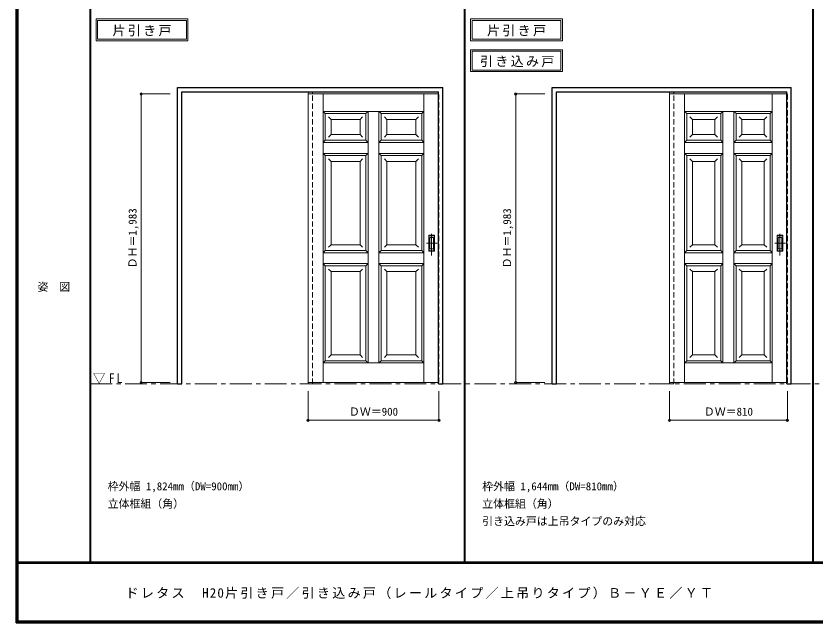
# Model space of a CAD drawing. Units: millimetres, scale not verified. Extents: x -6000 to 5700, y -4307 to 4260.
# Drawn here: x -6000 to -502, y -4205 to -36 of the extents above; entities that cross this region are included whole.
import ezdxf
from ezdxf.enums import TextEntityAlignment as Align

# ---------------------------------------------------------------- set-up
doc = ezdxf.new("R2010")
doc.units = ezdxf.units.MM
doc.header["$LTSCALE"] = 30
doc.header["$PDMODE"] = 32
doc.header["$PDSIZE"] = 15
doc.linetypes.add('CHAIN1', pattern=[8, 5, -1, 1, -1])
doc.linetypes.add('DASHED1', pattern=[1.8, 1.2, -0.6])
for name, color, linetype, lineweight in [('0-1_通り芯', 7, 'CHAIN1', 18), ('0-2_扉', 7, 'Continuous', 18), ('0-4_枠', 3, 'Continuous', 25), ('0-6_引手', 7, 'Continuous', 18), ('0-A_文字', 7, 'Continuous', 18), ('0-B_寸法', 7, 'Continuous', 9), ('F-1_枠', 6, 'Continuous', 40)]:
    doc.layers.add(name, color=color, linetype=linetype, lineweight=lineweight)
doc.layers.add('F-A_文字', color=7, linetype='Continuous')
doc.styles.add('ＭＳ ゴシック', font='')
doc.styles.get('ＭＳ ゴシック').set_extended_font_data('MS Gothic')

msp = doc.modelspace()

# ---------------------------------------------------------------- linework, layer by layer
at = {"layer": '0-1_通り芯'}
msp.add_line((-5490, -2562.5), (5690, -2562.5), dxfattribs=at)
at = {"layer": '0-2_扉', "color": 4, "linetype": 'DASHED1', "lineweight": 9}
for p, q in [((-3993, -571), (-3993, -575)), ((-3096, -571), (-3093, -571)), ((-3093, -2554), (-3093, -571)), ((-1509, -571), (-1509, -575)), ((-702, -571), (-699, -571)), ((-3096, -2554), (-3093, -2554))]:
    msp.add_line(p, q, dxfattribs=at)
at = {"layer": '0-2_扉'}
for p, q in [((-3993, -571), (-3993, -2554)), ((-3993, -571), (-3096, -571)), ((-3889.5, -2554.4), (-3889.5, -571)), ((-3196.5, -2554.4), (-3196.5, -571)), ((-1509, -571), (-1509, -2554)), ((-1509, -571), (-702, -571)), ((-1405.5, -2554), (-1405.5, -571)), ((-802.5, -2554), (-802.5, -571)), ((-3889.5, -691), (-3874.5, -706)), ((-3889.5, -691), (-3503, -691)), ((-3874.5, -889), (-3874.5, -706)), ((-3874.5, -706), (-3595.5, -706)), ((-3595.5, -706), (-3580.5, -691)), ((-3595.5, -706), (-3595.5, -889)), ((-3580.5, -691), (-3580.5, -2419)), ((-3505.5, -691), (-3505.5, -2419)), ((-3490.5, -706), (-3505.21, -691.29)), ((-3503, -691), (-3196.5, -691)), ((-3490.5, -706), (-3490.5, -889)), ((-3490.5, -706), (-3211.5, -706)), ((-3196.5, -691), (-3211.5, -706)), ((-3211.5, -889), (-3211.5, -706)), ((-1405.5, -691), (-1390.5, -706)), ((-1405.5, -691), (-1064, -691)), ((-1390.5, -889), (-1390.5, -706)), ((-1390.5, -706), (-1156.5, -706)), ((-1156.5, -706), (-1141.5, -691)), ((-1156.5, -706), (-1156.5, -889)), ((-1141.5, -691), (-1141.5, -2419)), ((-1066.5, -691), (-1066.5, -2419)), ((-1051.5, -706), (-1066.21, -691.29)), ((-1064, -691), (-802.5, -691)), ((-1051.5, -706), (-1051.5, -889)), ((-1051.5, -706), (-817.5, -706)), ((-802.5, -691), (-817.5, -706)), ((-817.5, -889), (-817.5, -706)), ((-3834.5, -746), (-3852.18, -728.32)), ((-3834.5, -849.4), (-3834.5, -746)), ((-3635.5, -746), (-3834.5, -746)), ((-3635.5, -746), (-3617.82, -728.32)), ((-3635.5, -746), (-3635.5, -849.4)), ((-3450.5, -746), (-3468.18, -728.32)), ((-3450.5, -849.4), (-3450.5, -746)), ((-3251.5, -746), (-3450.5, -746)), ((-3251.5, -746), (-3233.82, -728.32)), ((-3251.5, -746), (-3251.5, -849.4)), ((-1350.5, -746), (-1368.18, -728.32)), ((-1350.5, -849), (-1350.5, -746)), ((-1196.5, -746), (-1350.5, -746)), ((-1196.5, -746), (-1178.82, -728.32)), ((-1196.5, -746), (-1196.5, -849)), ((-1011.5, -746), (-1029.18, -728.32)), ((-1011.5, -849), (-1011.5, -746)), ((-857.5, -746), (-1011.5, -746)), ((-857.5, -746), (-839.82, -728.32)), ((-857.5, -746), (-857.5, -849)), ((-3834.5, -849), (-3852.18, -866.68)), ((-3635.5, -849), (-3834.5, -849)), ((-3635.5, -849), (-3617.82, -866.68)), ((-3450.5, -849), (-3468.18, -866.68)), ((-3251.5, -849), (-3450.5, -849)), ((-3251.5, -849), (-3233.82, -866.68)), ((-1350.5, -849), (-1368.18, -866.68)), ((-1350.5, -849), (-1350.5, -847.57)), ((-1196.5, -849), (-1350.5, -849)), ((-1196.5, -849), (-1178.82, -866.68)), ((-1011.5, -849), (-1029.18, -866.68)), ((-1011.5, -849), (-1011.5, -847.57)), ((-857.5, -849), (-1011.5, -849)), ((-857.5, -849), (-839.82, -866.68)), ((-3889.5, -904), (-3874.5, -889)), ((-3580.5, -904), (-3889.5, -904)), ((-3874.31, -889), (-3874.5, -889)), ((-3595.5, -889), (-3874.5, -889)), ((-3864.5, -889), (-3630.5, -889)), ((-3595.5, -889), (-3580.5, -904)), ((-3505.5, -904), (-3490.5, -889)), ((-3196.5, -904), (-3505.5, -904)), ((-3490.5, -889), (-3221.5, -889)), ((-3211.5, -889), (-3490.5, -889)), ((-3211.5, -889), (-3196.5, -904)), ((-1405.5, -904), (-1390.5, -889)), ((-1141.5, -904), (-1405.5, -904)), ((-1390.31, -889), (-1390.5, -889)), ((-1390.5, -889), (-1191.5, -889)), ((-1156.5, -889), (-1345.5, -889)), ((-1156.5, -889), (-1141.5, -904)), ((-1066.5, -904), (-1051.5, -889)), ((-802.5, -904), (-1066.5, -904)), ((-827.5, -889), (-1051.5, -889)), ((-1051.5, -889), (-817.5, -889)), ((-817.5, -889), (-802.5, -904)), ((-3889.5, -979), (-3874.5, -994)), ((-3889.5, -979), (-3580.5, -979)), ((-3595.5, -994), (-3580.5, -979)), ((-3505.5, -979), (-3490.5, -994)), ((-3505.5, -979), (-3196.5, -979)), ((-3211.5, -994), (-3196.5, -979)), ((-1405.5, -979), (-1390.5, -994)), ((-1405.5, -979), (-1141.5, -979)), ((-1156.5, -994), (-1141.5, -979)), ((-1066.5, -979), (-1051.5, -994)), ((-1066.5, -979), (-802.5, -979)), ((-817.5, -994), (-802.5, -979)), ((-3874.5, -1646.5), (-3874.5, -994)), ((-3874.5, -994), (-3595.5, -994)), ((-3834.5, -1034), (-3852.18, -1016.32)), ((-3834.5, -1034), (-3834.5, -1606.5)), ((-3635.46, -1034), (-3834.5, -1034)), ((-3635.46, -1034), (-3617.79, -1016.32)), ((-3635.46, -1034), (-3635.46, -1606.5)), ((-3595.5, -1646.5), (-3595.5, -994)), ((-3490.5, -1646.5), (-3490.5, -994)), ((-3490.5, -994), (-3211.5, -994)), ((-3450.5, -1034), (-3468.18, -1016.32)), ((-3450.5, -1034), (-3450.5, -1606.5)), ((-3251.5, -1034), (-3450.5, -1034)), ((-3251.5, -1034), (-3233.82, -1016.32)), ((-3251.5, -1034), (-3251.5, -1606.5)), ((-3211.5, -1646.5), (-3211.5, -994)), ((-1390.5, -1646.5), (-1390.5, -994)), ((-1390.5, -994), (-1156.5, -994)), ((-1350.46, -1034), (-1368.14, -1016.32)), ((-1350.5, -1034), (-1350.5, -1606.5)), ((-1196.46, -1034), (-1350.5, -1034)), ((-1196.46, -1034), (-1178.79, -1016.32)), ((-1196.46, -1034), (-1196.46, -1606.5)), ((-1156.5, -1646.5), (-1156.5, -994)), ((-1051.5, -1646.5), (-1051.5, -994)), ((-1051.5, -994), (-817.5, -994)), ((-1011.5, -1034), (-1029.18, -1016.32)), ((-1011.5, -1034), (-1011.5, -1606.5)), ((-857.5, -1034), (-1011.5, -1034)), ((-857.5, -1034), (-839.82, -1016.32)), ((-857.5, -1034), (-857.5, -1606.5)), ((-817.5, -1646.5), (-817.5, -994)), ((-3889.5, -1661.5), (-3874.5, -1646.5)), ((-3874.5, -1646.5), (-3630.5, -1646.5)), ((-3834.5, -1606.5), (-3852.18, -1624.18)), ((-3635.5, -1606.5), (-3834.5, -1606.5)), ((-3595.5, -1646.5), (-3784.5, -1646.5)), ((-3635.5, -1606.5), (-3617.82, -1624.18)), ((-3595.5, -1646.5), (-3580.5, -1661.5)), ((-3505.5, -1661.5), (-3490.5, -1646.5)), ((-3490.5, -1646.5), (-3221.5, -1646.5)), ((-3211.5, -1646.5), (-3490.5, -1646.5)), ((-3450.5, -1606.5), (-3468.18, -1624.18)), ((-3251.5, -1606.5), (-3450.5, -1606.5)), ((-3251.5, -1606.5), (-3233.82, -1624.18)), ((-3211.5, -1646.5), (-3196.5, -1661.5)), ((-1405.5, -1661.5), (-1390.5, -1646.5)), ((-1390.5, -1646.5), (-1191.5, -1646.5)), ((-1350.5, -1606.5), (-1368.18, -1624.18)), ((-1196.5, -1606.5), (-1350.5, -1606.5)), ((-1156.5, -1646.5), (-1345.5, -1646.5)), ((-1196.5, -1606.5), (-1178.82, -1624.18)), ((-1156.5, -1646.5), (-1141.5, -1661.5)), ((-1066.5, -1661.5), (-1051.5, -1646.5)), ((-827.5, -1646.5), (-1051.5, -1646.5)), ((-1051.5, -1646.5), (-817.5, -1646.5)), ((-1011.5, -1606.5), (-1029.18, -1624.18)), ((-1011.5, -1606.5), (-1011.5, -1605.07)), ((-857.5, -1606.5), (-1011.5, -1606.5)), ((-857.5, -1606.5), (-839.82, -1624.18)), ((-817.5, -1646.5), (-802.5, -1661.5)), ((-3580.5, -1661.5), (-3889.5, -1661.5)), ((-3196.5, -1661.5), (-3505.5, -1661.5)), ((-1141.5, -1661.5), (-1405.5, -1661.5)), ((-802.5, -1661.5), (-1066.5, -1661.5)), ((-3889.5, -1736.5), (-3874.5, -1751.5)), ((-3889.5, -1736.5), (-3580.5, -1736.5)), ((-3874.5, -2404), (-3874.5, -1751.5)), ((-3874.5, -1751.5), (-3595.5, -1751.5)), ((-3595.5, -1751.5), (-3580.5, -1736.5)), ((-3595.5, -1751.5), (-3595.5, -2404)), ((-3505.5, -1736.5), (-3490.5, -1751.5)), ((-3505.5, -1736.5), (-3196.5, -1736.5)), ((-3490.5, -1751.5), (-3490.5, -2404)), ((-3490.5, -1751.5), (-3211.5, -1751.5)), ((-3211.5, -1751.5), (-3196.5, -1736.5)), ((-3211.5, -2404), (-3211.5, -1751.5)), ((-1405.5, -1736.5), (-1390.5, -1751.5)), ((-1405.5, -1736.5), (-1141.5, -1736.5)), ((-1390.5, -2404), (-1390.5, -1751.5)), ((-1390.5, -1751.5), (-1156.5, -1751.5)), ((-1156.5, -1751.5), (-1141.5, -1736.5)), ((-1156.5, -1751.5), (-1156.5, -2404)), ((-1066.5, -1736.5), (-1051.5, -1751.5)), ((-1066.5, -1736.5), (-802.5, -1736.5)), ((-1051.5, -1751.5), (-1051.5, -2404)), ((-1051.5, -1751.5), (-817.5, -1751.5)), ((-817.5, -1751.5), (-802.5, -1736.5)), ((-817.5, -2404), (-817.5, -1751.5)), ((-3834.5, -1791.5), (-3852.18, -1773.82)), ((-3834.54, -2364), (-3834.54, -1791.5)), ((-3635.46, -1791.5), (-3834.5, -1791.5)), ((-3635.5, -1791.5), (-3635.5, -2364)), ((-3635.46, -1791.5), (-3617.79, -1773.82)), ((-3450.5, -1791.5), (-3468.18, -1773.82)), ((-3450.5, -2362.57), (-3450.5, -1791.5)), ((-3251.5, -1791.5), (-3450.5, -1791.5)), ((-3251.5, -1791.5), (-3233.82, -1773.82)), ((-3251.5, -1791.5), (-3251.5, -2364)), ((-1350.46, -1791.5), (-1368.14, -1773.82)), ((-1350.5, -2364), (-1350.5, -1791.5)), ((-1196.46, -1791.5), (-1350.5, -1791.5)), ((-1196.5, -1791.5), (-1196.5, -2364)), ((-1196.46, -1791.5), (-1178.79, -1773.82)), ((-1011.5, -1791.5), (-1029.18, -1773.82)), ((-1011.5, -2362.57), (-1011.5, -1791.5)), ((-857.5, -1791.5), (-1011.5, -1791.5)), ((-857.5, -1791.5), (-839.82, -1773.82)), ((-857.5, -1791.5), (-857.5, -1792.57)), ((-857.5, -1791.5), (-857.5, -2364)), ((-3834.54, -2364), (-3852.21, -2381.68)), ((-3834.54, -2364), (-3834.54, -2362.57)), ((-3635.5, -2364), (-3834.5, -2364)), ((-3635.5, -2364), (-3617.82, -2381.68)), ((-3450.5, -2364), (-3468.18, -2381.68)), ((-3450.5, -2364), (-3450.5, -2362.57)), ((-3251.5, -2364), (-3450.5, -2364)), ((-3251.5, -2364), (-3233.82, -2381.68)), ((-1350.5, -2364), (-1368.18, -2381.68)), ((-1350.5, -2364), (-1350.5, -2362.57)), ((-1196.5, -2364), (-1350.5, -2364)), ((-1196.5, -2364), (-1178.82, -2381.68)), ((-1011.5, -2364), (-1029.18, -2381.68)), ((-1011.5, -2364), (-1011.5, -2362.57)), ((-857.5, -2364), (-1011.5, -2364)), ((-857.5, -2364), (-839.82, -2381.68)), ((-3874.5, -2404), (-3889.5, -2419)), ((-3889.5, -2419), (-3196.5, -2419)), ((-3874.5, -2404), (-3595.5, -2404)), ((-3595.5, -2404), (-3580.5, -2419)), ((-3490.5, -2404), (-3505.5, -2419)), ((-3490.5, -2404), (-3211.5, -2404)), ((-3211.5, -2404), (-3196.5, -2419)), ((-1390.5, -2404), (-1405.5, -2419)), ((-1405.5, -2419), (-802.5, -2419)), ((-1390.5, -2404), (-1156.5, -2404)), ((-1156.5, -2404), (-1141.5, -2419)), ((-1051.5, -2404), (-1066.5, -2419)), ((-1051.5, -2404), (-817.5, -2404)), ((-817.5, -2404), (-802.5, -2419)), ((-3993, -2554), (-3096, -2554)), ((-1509, -2554), (-702, -2554))]:
    msp.add_line(p, q, dxfattribs=at)
at = {"layer": '0-2_扉', "color": 4, "linetype": 'DASHED1', "lineweight": 9}
msp.add_lwpolyline([(-702, -2554), (-699, -2554), (-699, -571)], dxfattribs=at)
at = {"layer": '0-4_枠'}
for p, q in [((-4890, -2562.5), (-4890, -527.5)), ((-4890, -527.5), (-3066, -527.5)), ((-3066, -2562.5), (-3066, -527.5)), ((-2316, -2562.5), (-2316, -527.5)), ((-2316, -527.5), (-672, -527.5)), ((-672, -2562.5), (-672, -527.5)), ((-4860, -557.5), (-3096, -557.5)), ((-3096, -2562.5), (-3096, -557.5)), ((-2286, -557.5), (-702, -557.5)), ((-702, -2562.5), (-702, -557.5)), ((-3096, -2562.5), (-3066, -2562.5)), ((-702, -2562.5), (-672, -2562.5))]:
    msp.add_line(p, q, dxfattribs=at)
at = {"layer": '0-4_枠', "color": 4, "linetype": 'DASHED1', "lineweight": 9}
for p, q in [((-3993, -2562.5), (-3993, -557.5)), ((-3963, -2562.5), (-3963, -557.5)), ((-1509, -2562.5), (-1509, -557.5)), ((-1479, -2562.5), (-1479, -557.5)), ((-3993, -2562.5), (-3963, -2562.5)), ((-1509, -2562.5), (-1479, -2562.5))]:
    msp.add_line(p, q, dxfattribs=at)
at = {"layer": '0-4_枠'}
for points in [[(-4890, -2562.5), (-4860, -2562.5), (-4860, -557.5)], [(-2316, -2562.5), (-2286, -2562.5), (-2286, -557.5)]]:
    msp.add_lwpolyline(points, dxfattribs=at)
at = {"layer": '0-6_引手', "linetype": 'CHAIN1'}
for p, q in [((-3144, -1681.73), (-3144, -1510.88)), ((-750, -1681.73), (-750, -1510.88)), ((-3105.93, -1596.5), (-3178.44, -1596.5)), ((-711.93, -1596.5), (-784.44, -1596.5))]:
    msp.add_line(p, q, dxfattribs=at)
at = {"layer": '0-6_引手'}
for p, q in [((-3125, -1541.5), (-3163, -1541.5)), ((-3163, -1651.5), (-3163, -1541.5)), ((-3131.5, -1557.5), (-3156.5, -1557.5)), ((-3156.5, -1635.5), (-3156.5, -1557.5)), ((-3131.5, -1635.5), (-3131.5, -1557.5)), ((-3125, -1651.5), (-3125, -1541.5)), ((-731, -1541.5), (-769, -1541.5)), ((-769, -1651.5), (-769, -1541.5)), ((-737.5, -1557.5), (-762.5, -1557.5)), ((-762.5, -1635.5), (-762.5, -1557.5)), ((-737.5, -1635.5), (-737.5, -1557.5)), ((-731, -1651.5), (-731, -1541.5)), ((-3131.5, -1635.5), (-3156.5, -1635.5)), ((-737.5, -1635.5), (-762.5, -1635.5)), ((-3125, -1651.5), (-3163, -1651.5)), ((-731, -1651.5), (-769, -1651.5))]:
    msp.add_line(p, q, dxfattribs=at)
at = {"layer": '0-6_引手', "linetype": 'DASHED1'}
for p, q in [((-3160, -1647.5), (-3160, -1545.5)), ((-766, -1647.5), (-766, -1545.5)), ((-3128, -1647.5), (-3160, -1647.5)), ((-734, -1647.5), (-766, -1647.5))]:
    msp.add_line(p, q, dxfattribs=at)
for points in [[(-3128, -1647.5), (-3128, -1545.5), (-3160, -1545.5)], [(-734, -1647.5), (-734, -1545.5), (-766, -1545.5)]]:
    msp.add_lwpolyline(points, dxfattribs=at)
at = {"layer": '0-A_文字'}
for p, q in [((-5450, -55.5), (-5450, -205.5)), ((-5440, -65.5), (-5440, -195.5)), ((-5440, -65.5), (-4828.97, -65.5)), ((-4828.97, -65.5), (-4828.97, -195.5)), ((-2876, -55.5), (-2876, -205.5)), ((-2866, -65.5), (-2866, -195.5)), ((-2866, -65.5), (-2254.97, -65.5)), ((-2254.97, -65.5), (-2254.97, -195.5)), ((-5450, -205.5), (-4818.97, -205.5)), ((-5440, -195.5), (-4828.97, -195.5)), ((-2876, -205.5), (-2244.97, -205.5)), ((-2866, -195.5), (-2254.97, -195.5)), ((-2876, -266.97), (-2876, -416.97)), ((-2866, -276.97), (-2866, -406.97)), ((-2866, -276.97), (-2254.97, -276.97)), ((-2254.97, -276.97), (-2254.97, -406.97)), ((-2876, -416.97), (-2244.97, -416.97)), ((-2866, -406.97), (-2254.97, -406.97))]:
    msp.add_line(p, q, dxfattribs=at)
for points in [[(-5450, -55.5), (-4818.97, -55.5), (-4818.97, -205.5)], [(-2876, -55.5), (-2244.97, -55.5), (-2244.97, -205.5)], [(-2876, -266.97), (-2244.97, -266.97), (-2244.97, -416.97)]]:
    msp.add_lwpolyline(points, dxfattribs=at)
at = {"layer": '0-B_寸法', "color": 4}
for p, q in [((-5140, -571), (-5140, -2554)), ((-5140, -571), (-4940, -571)), ((-2566, -571), (-2566, -2554)), ((-2566, -571), (-2366, -571)), ((-5140, -2554), (-4940, -2554)), ((-2566, -2554), (-2366, -2554)), ((-3993, -2812.5), (-3993, -2612.5)), ((-3093, -2812.5), (-3093, -2612.5)), ((-1509, -2812.5), (-1509, -2612.5)), ((-699, -2812.5), (-699, -2612.5)), ((-3093, -2812.5), (-3993, -2812.5)), ((-699, -2812.5), (-1509, -2812.5))]:
    msp.add_line(p, q, dxfattribs=at)
at = {"layer": '0-B_寸法'}
for p in [(-5140, -571), (-2566, -571), (-5140, -2554), (-2566, -2554), (-3993, -2812.5), (-3093, -2812.5), (-1509, -2812.5), (-699, -2812.5)]:
    msp.add_point(p, dxfattribs=at)
at = {"layer": 'F-1_枠'}
for p, q in [((-6000, 4175), (-6000, -4205)), ((-5995, 4175), (-5995, -4205)), ((-5990, 4175), (-5990, -4205)), ((-5490, 4175), (-5490, -3790)), ((-2916, -3790), (-2916, 4175)), ((-522, -3790), (-522, 4175)), ((5700, -3790), (-6000, -3790)), ((5700, -3795), (-6000, -3795)), ((5700, -4195), (-6000, -4195)), ((5700, -4200), (-6000, -4200)), ((5700, -4205), (-6000, -4205))]:
    msp.add_line(p, q, dxfattribs=at)

# ---------------------------------------------------------------- texts
at = {"layer": '0-A_文字', "style": 'ＭＳ ゴシック'}
for s, p in [('枠外幅 1,824mm（DW=900mm）', (-5370, -3310)), ('枠外幅 1,644mm（DW=810mm）', (-2796, -3310)), ('立体框組（角）', (-5370, -3430)), ('立体框組（角）', (-2796, -3430)), ('引き込み戸は上吊タイプのみ対応', (-2796, -3550))]:
    msp.add_text(s, height=54.99, dxfattribs=at).set_placement(p, align=Align.BOTTOM_LEFT)
at = {"layer": '0-A_文字', "char_height": 65.98, "attachment_point": 7, "style": 'ＭＳ ゴシック'}
for s, insert in [('\\T1.17;片引き戸', (-5336.98, -175.5)), ('\\T1.17;片引き戸', (-2762.98, -175.5)), ('\\T1.17;引き込み戸', (-2811.34, -386.97)), ('\\T1.26;\\W0.95;▽FL', (-5471.25, -2562.5))]:
    msp.add_mtext(s, dxfattribs=dict(at, insert=insert))
at = {"layer": '0-B_寸法', "style": 'ＭＳ ゴシック'}
for p in [(-5155, -1768.75), (-2581, -1768.75)]:
    msp.add_text('ＤＨ＝1,983', height=54.99, rotation=90, dxfattribs=at).set_placement(p, align=Align.BOTTOM_LEFT)
for s, p in [('ＤＷ＝900', (-3711.75, -2797.5)), ('ＤＷ＝810', (-1272.75, -2797.5))]:
    msp.add_text(s, height=54.99, dxfattribs=at).set_placement(p, align=Align.BOTTOM_LEFT)
at = {"layer": 'F-A_文字', "style": 'ＭＳ ゴシック'}
msp.add_text('姿\u3000図', height=54.99, dxfattribs=at).set_placement((-5852.5, -1940.25), align=Align.BOTTOM_LEFT)
at = {"layer": 'F-A_文字', "insert": (-5247.55, -4040), "char_height": 65.98, "attachment_point": 7, "style": 'ＭＳ ゴシック'}
msp.add_mtext('\\T1.17;ドレタス\u3000H20片引き戸／引き込み戸（レールタイプ／上吊りタイプ）Ｂ－ＹＥ／ＹＴ', dxfattribs=at)

doc.saveas('drawing.dxf')
